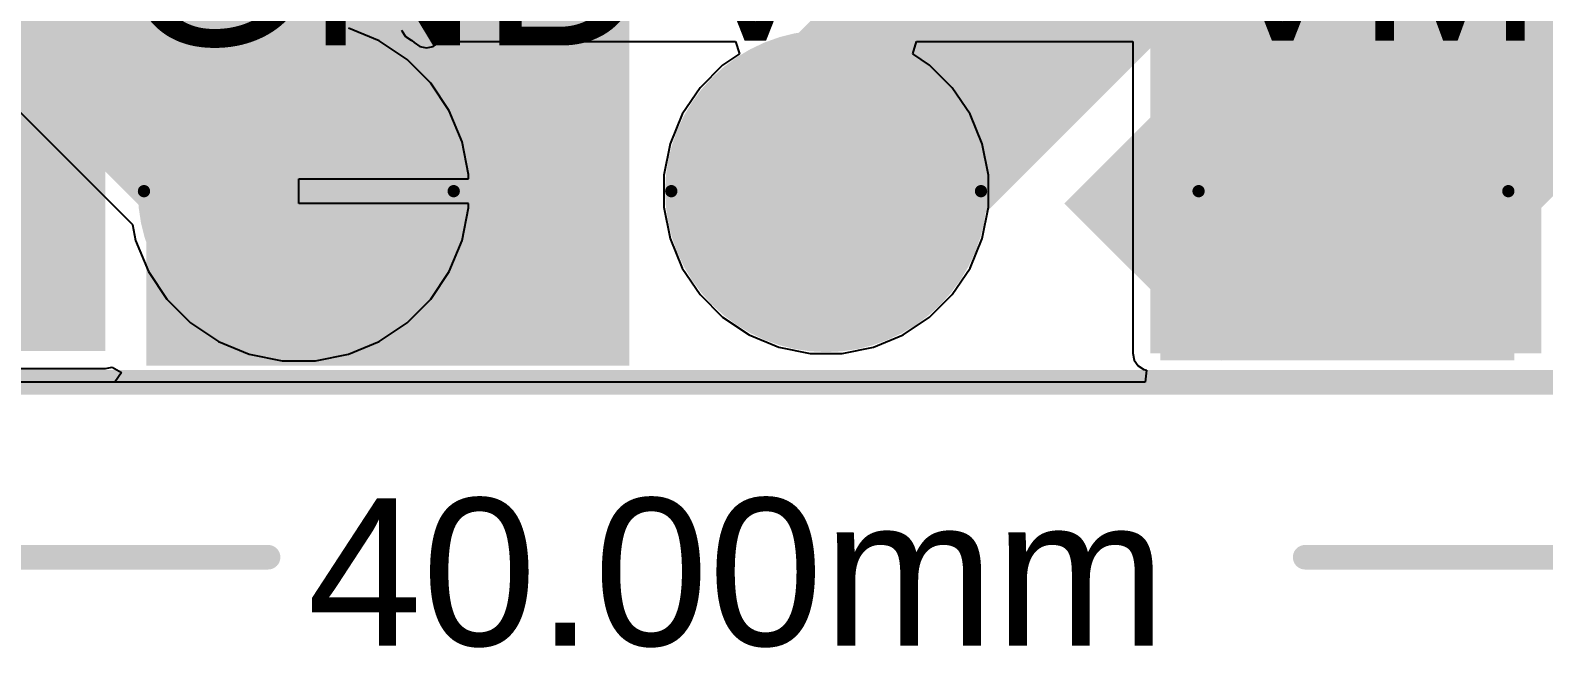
# Model space of a CAD drawing. Header units: millimetres. Extents: x -0.91 to 0.79, y -0.9 to 0.79.
# Drawn here: x -0.324 to 0.292, y -0.897 to -0.645 of the extents above; entities that cross this region are included whole.
import ezdxf

# ---------------------------------------------------------------- set-up
doc = ezdxf.new("R2010")
doc.units = ezdxf.units.MM
doc.header["$MEASUREMENT"] = 0
for name, color, linetype in [('BottomLayer', 5, 'Continuous'), ('BottomSolder', 6, 'Continuous'), ('Mechanical1', 6, 'Continuous'), ('Mechanical2', 216, 'Continuous'), ('MultiLayer', 9, 'Continuous'), ('PadHoleLayer', 156, 'Continuous'), ('TopLayer', 1, 'Continuous'), ('TopOverlay', 2, 'Continuous'), ('TopSolder', 216, 'Continuous')]:
    doc.layers.add(name, color=color, linetype=linetype)
doc.styles.add('Arial', font='', dxfattribs={"height": 0.2})
doc.styles.get('Arial').set_extended_font_data('Arial')

# ---------------------------------------------------------------- blocks, each defined once
blk = doc.blocks.new('T_______H____P____H____P_______51')
at = {"layer": 'BottomLayer'}
h = blk.add_hatch(color=5, dxfattribs=at)
edge = h.paths.add_edge_path()
edge.add_arc((0, 0), 0.0590551, 0, 360)
at = {"layer": 'BottomSolder'}
h = blk.add_hatch(color=6, dxfattribs=at)
edge = h.paths.add_edge_path()
edge.add_arc((0, 0), 0.0630551, 0, 360)
at = {"layer": 'MultiLayer'}
h = blk.add_hatch(color=9, dxfattribs=at)
edge = h.paths.add_edge_path()
edge.add_arc((0, 0), 0.0590551, 0, 360)
at = {"layer": 'PadHoleLayer'}
h = blk.add_hatch(color=156, dxfattribs=at)
edge = h.paths.add_edge_path()
edge.add_arc((0, 0), 0.0295275, 0, 360)
at = {"layer": 'TopLayer'}
h = blk.add_hatch(color=1, dxfattribs=at)
edge = h.paths.add_edge_path()
edge.add_arc((0, 0), 0.0590551, 0, 360)
at = {"layer": 'TopSolder'}
h = blk.add_hatch(color=216, dxfattribs=at)
edge = h.paths.add_edge_path()
edge.add_arc((0, 0), 0.0630551, 0, 360)
at = {"layer": 'TopOverlay'}
for points, const_width in [([(0.063, 0, 1), (-0.063, 0, 1)], 0.005), ([(-0.06425, 0, 1), (-0.06175, 0, 1)], 0.0025), ([(0.06175, 0, 1), (0.06425, 0, 1)], 0.0025)]:
    blk.add_lwpolyline(points, format="xyb", close=True, dxfattribs=dict(at, const_width=const_width))
blk = doc.blocks.new('T_______H____P____H____P_______53')
at = {"layer": 'BottomLayer'}
h = blk.add_hatch(color=5, dxfattribs=at)
edge = h.paths.add_edge_path()
edge.add_arc((0, 0), 0.0590551, 0, 360)
at = {"layer": 'BottomSolder'}
h = blk.add_hatch(color=6, dxfattribs=at)
edge = h.paths.add_edge_path()
edge.add_arc((0, 0), 0.0630551, 0, 360)
at = {"layer": 'MultiLayer'}
h = blk.add_hatch(color=9, dxfattribs=at)
edge = h.paths.add_edge_path()
edge.add_arc((0, 0), 0.0590551, 0, 360)
at = {"layer": 'PadHoleLayer'}
h = blk.add_hatch(color=156, dxfattribs=at)
edge = h.paths.add_edge_path()
edge.add_arc((0, 0), 0.0295275, 0, 360)
at = {"layer": 'TopLayer'}
h = blk.add_hatch(color=1, dxfattribs=at)
edge = h.paths.add_edge_path()
edge.add_arc((0, 0), 0.0590551, 0, 360)
at = {"layer": 'TopSolder'}
h = blk.add_hatch(color=216, dxfattribs=at)
edge = h.paths.add_edge_path()
edge.add_arc((0, 0), 0.0630551, 0, 360)
at = {"layer": 'TopOverlay'}
for points, const_width in [([(0.063, 0, 1), (-0.063, 0, 1)], 0.005), ([(-0.06425, 0, 1), (-0.06175, 0, 1)], 0.0025), ([(0.06175, 0, 1), (0.06425, 0, 1)], 0.0025)]:
    blk.add_lwpolyline(points, format="xyb", close=True, dxfattribs=dict(at, const_width=const_width))
blk = doc.blocks.new('T_______H____P____H____P_______55')
at = {"layer": 'BottomLayer'}
h = blk.add_hatch(color=5, dxfattribs=at)
edge = h.paths.add_edge_path()
edge.add_arc((0, 0), 0.0590551, 0, 360)
at = {"layer": 'BottomSolder'}
h = blk.add_hatch(color=6, dxfattribs=at)
edge = h.paths.add_edge_path()
edge.add_arc((0, 0), 0.0630551, 0, 360)
at = {"layer": 'MultiLayer'}
h = blk.add_hatch(color=9, dxfattribs=at)
edge = h.paths.add_edge_path()
edge.add_arc((0, 0), 0.0590551, 0, 360)
at = {"layer": 'PadHoleLayer'}
h = blk.add_hatch(color=156, dxfattribs=at)
edge = h.paths.add_edge_path()
edge.add_arc((0, 0), 0.0295275, 0, 360)
at = {"layer": 'TopLayer'}
h = blk.add_hatch(color=1, dxfattribs=at)
edge = h.paths.add_edge_path()
edge.add_arc((0, 0), 0.0590551, 0, 360)
at = {"layer": 'TopSolder'}
h = blk.add_hatch(color=216, dxfattribs=at)
edge = h.paths.add_edge_path()
edge.add_arc((0, 0), 0.0630551, 0, 360)
at = {"layer": 'TopOverlay'}
for points, const_width in [([(0.063, 0, 1), (-0.063, 0, 1)], 0.005), ([(-0.06425, 0, 1), (-0.06175, 0, 1)], 0.0025), ([(0.06175, 0, 1), (0.06425, 0, 1)], 0.0025)]:
    blk.add_lwpolyline(points, format="xyb", close=True, dxfattribs=dict(at, const_width=const_width))

msp = doc.modelspace()

# ---------------------------------------------------------------- hatches: boundary and pattern name
at = {"layer": 'BottomLayer'}
msp.add_hatch(color=5, dxfattribs=at).paths.add_polyline_path([(0.132, -0.777), (0.291, -0.777), (0.291, -0.615), (0.132, -0.615)])
at = {"layer": 'TopLayer'}
for points in [[(-0.5011213, -0.776), (-0.2931213, -0.776), (-0.2931213, -0.371), (-0.5011213, -0.371)], [(0.4543694, -0.5543702), (0.3894997, -0.4895005), (0.1645002, -0.7145), (0.2293699, -0.7793697)], [(0.3697402, -0.5409999), (0.3213702, -0.4926299), (0.1345, -0.6795001), (0.18287, -0.7278701)], [(0.2348701, -0.5498701), (0.1897956, -0.5047956), (-0.0257045, -0.7202957), (0.01937, -0.7653702)], [(-0.08, -0.7820378), (-0.08, -0.565), (-0.2765, -0.565), (-0.2765, -0.7820378)], [(0.2603697, -0.6806304), (0.1963697, -0.6166304), (0.0970001, -0.716), (0.1610001, -0.78)], [(0.28, -0.7798876), (0.28, -0.7161426), (0.1359924, -0.7161426), (0.1359924, -0.7798876)]]:
    msp.add_hatch(color=1, dxfattribs=at).paths.add_polyline_path(points)

# ---------------------------------------------------------------- linework, layer by layer
at = {"layer": 'BottomLayer'}
for p, q in [((-0.37759, -0.6291371), (-0.2821233, -0.7246038)), ((-0.1817115, -0.6498042), (-0.1942787, -0.6445987)), ((-0.1726513, -0.6454422), (-0.1725938, -0.6457312)), ((-0.1725938, -0.6457312), (-0.1710467, -0.6480467)), ((-0.1704013, -0.6573614), (-0.1817115, -0.6498042)), ((-0.1710467, -0.6480467), (-0.1687312, -0.6495938)), ((-0.1687312, -0.6495938), (-0.1684422, -0.6496513)), ((-0.1684422, -0.6496513), (-0.1675468, -0.6505467)), ((-0.1675468, -0.6505467), (-0.1652314, -0.6520938)), ((-0.1652314, -0.6520938), (-0.1625001, -0.6526371)), ((-0.1625001, -0.6526371), (-0.1597688, -0.6520938)), ((-0.1597688, -0.6520938), (-0.1574534, -0.6505467)), ((-0.1574534, -0.6505467), (-0.1570438, -0.6501371)), ((-0.1570438, -0.6501371), (-0.0367294, -0.6501371)), ((-0.0367294, -0.6501371), (-0.0352127, -0.6551371)), ((0.0353701, -0.6551371), (0.0368868, -0.6501371)), ((0.0368868, -0.6501371), (0.1248629, -0.6501371)), ((0.1248629, -0.6501371), (0.1248629, -0.777)), ((-0.1607827, -0.66698), (-0.1704013, -0.6573614)), ((-0.0352127, -0.6551371), (-0.042029, -0.6596917)), ((0.0421864, -0.6596917), (0.0353701, -0.6551371)), ((-0.042029, -0.6596917), (-0.0512296, -0.6688923)), ((0.051387, -0.6688923), (0.0421864, -0.6596917)), ((-0.1532255, -0.6782902), (-0.1607827, -0.66698)), ((-0.0512296, -0.6688923), (-0.0584586, -0.6797112)), ((0.058616, -0.6797112), (0.051387, -0.6688923)), ((-0.14802, -0.6908574), (-0.1532255, -0.6782902)), ((-0.0584586, -0.6797112), (-0.0634379, -0.6917324)), ((0.0635953, -0.6917324), (0.058616, -0.6797112)), ((-0.1453662, -0.7041987), (-0.14802, -0.6908574)), ((-0.0634379, -0.6917324), (-0.0659764, -0.7044941)), ((0.0661338, -0.7044941), (0.0635953, -0.6917324)), ((-0.2144213, -0.716), (-0.2144213, -0.706)), ((-0.2144213, -0.706), (-0.1453662, -0.706)), ((-0.1453662, -0.706), (-0.1453662, -0.7041987)), ((-0.0659764, -0.7044941), (-0.0659764, -0.7175059)), ((0.0661338, -0.7175059), (0.0661338, -0.7044941)), ((-0.1453662, -0.716), (-0.2144213, -0.716)), ((-0.14802, -0.7311426), (-0.1453662, -0.7178013)), ((-0.1453662, -0.7178013), (-0.1453662, -0.716)), ((-0.0659764, -0.7175059), (-0.0634379, -0.7302676)), ((0.0635953, -0.7302676), (0.0661338, -0.7175059)), ((-0.2821233, -0.7246038), (-0.2808226, -0.7311426)), ((-0.2808226, -0.7311426), (-0.2756171, -0.7437098)), ((-0.1532255, -0.7437098), (-0.14802, -0.7311426)), ((-0.0634379, -0.7302676), (-0.0584586, -0.7422888)), ((0.058616, -0.7422888), (0.0635953, -0.7302676)), ((-0.2756171, -0.7437098), (-0.2680599, -0.75502)), ((-0.1607827, -0.75502), (-0.1532255, -0.7437098)), ((-0.0584586, -0.7422888), (-0.0512296, -0.7531077)), ((0.051387, -0.7531077), (0.058616, -0.7422888)), ((-0.2680599, -0.75502), (-0.2584413, -0.7646386)), ((-0.1704013, -0.7646386), (-0.1607827, -0.75502)), ((-0.0512296, -0.7531077), (-0.042029, -0.7623083)), ((0.0421864, -0.7623083), (0.051387, -0.7531077)), ((-0.042029, -0.7623083), (-0.0312101, -0.7695373)), ((0.0313675, -0.7695373), (0.0421864, -0.7623083)), ((-0.2584413, -0.7646386), (-0.2471311, -0.7721958)), ((-0.1817115, -0.7721958), (-0.1704013, -0.7646386)), ((-0.0312101, -0.7695373), (-0.0191889, -0.7745166)), ((0.0193463, -0.7745166), (0.0313675, -0.7695373)), ((-0.2471311, -0.7721958), (-0.2345639, -0.7774013)), ((-0.1942787, -0.7774013), (-0.1817115, -0.7721958)), ((-0.0191889, -0.7745166), (-0.0064272, -0.7770551)), ((0.0065846, -0.7770551), (0.0193463, -0.7745166)), ((-0.2345639, -0.7774013), (-0.2212226, -0.7800551)), ((-0.2212226, -0.7800551), (-0.20762, -0.7800551)), ((-0.20762, -0.7800551), (-0.1942787, -0.7774013)), ((-0.0064272, -0.7770551), (0.0065846, -0.7770551)), ((0.1248629, -0.777), (0.1254062, -0.7797312)), ((0.1254062, -0.7797312), (0.1269533, -0.7820467)), ((0.1269533, -0.7820467), (0.1292688, -0.7835938)), ((0.1292688, -0.7835938), (0.1303365, -0.7838062)), ((0.1303365, -0.7838062), (0.1298441, -0.7888062)), ((0.1298441, -0.7888062), (-0.6759943, -0.7888102))]:
    msp.add_line(p, q, dxfattribs=at)
at = {"layer": 'BottomLayer', "const_width": 0.1}
msp.add_lwpolyline([(-0.34, -0.5854213), (-0.2144213, -0.711)], dxfattribs=at)
at = {"layer": 'BottomLayer', "const_width": 0.05}
msp.add_lwpolyline([(-0.2394213, -0.711, 1), (-0.1894213, -0.711, 1)], format="xyb", close=True, dxfattribs=at)
at = {"layer": 'Mechanical1', "const_width": 0.01}
for points in [[(-0.7874016, -0.86), (-0.226937, -0.86)], [(0.1949369, -0.86), (0.7874015, -0.86)]]:
    msp.add_lwpolyline(points, dxfattribs=at)
at = {"layer": 'Mechanical1', "const_width": 0.005}
for points in [[(-0.229437, -0.86, 1), (-0.224437, -0.86, 1)], [(0.1924369, -0.86, 1), (0.1974369, -0.86, 1)]]:
    msp.add_lwpolyline(points, format="xyb", close=True, dxfattribs=at)
at = {"layer": 'Mechanical2', "const_width": 0.01}
for points in [[(-0.7874016, -0.7888031), (0.7874014, -0.7888031)], [(-1e-07, -0.7888031), (0, -0.788803)]]:
    msp.add_lwpolyline(points, dxfattribs=at)
at = {"layer": 'Mechanical2', "const_width": 0.005}
for points in [[(-0.0025001, -0.7888031, 1), (0.0024999, -0.7888031, 1)], [(-0.0025, -0.788803, 1), (0.0025, -0.788803, 1)]]:
    msp.add_lwpolyline(points, format="xyb", close=True, dxfattribs=at)
at = {"layer": 'TopLayer'}
for p, q in [((-0.5011213, -0.7831371), (-0.2931213, -0.7831371)), ((-0.2931213, -0.7831371), (-0.2903902, -0.7825938)), ((-0.2903902, -0.7825938), (-0.2865589, -0.7847571)), ((-0.2865589, -0.7847571), (-0.2893349, -0.7888083)), ((-0.2893349, -0.7888083), (-0.6759943, -0.7888102))]:
    msp.add_line(p, q, dxfattribs=at)
for points, const_width in [([(0.089, -0.6171781), (0.089, -0.514)], 0.1), ([(-0.2144213, -0.711), (-0.0944213, -0.591)], 0.05), ([(7.87e-05, -0.7060994), (0.089, -0.6171781)], 0.1), ([(7.87e-05, -0.711), (7.87e-05, -0.7060994)], 0.1)]:
    msp.add_lwpolyline(points, dxfattribs=dict(at, const_width=const_width))
for points, const_width in [([(0.064, -0.6171781, 1), (0.114, -0.6171781, 1)], 0.05), ([(0.064, -0.6171781, 1), (0.114, -0.6171781, 1)], 0.05), ([(-0.0249213, -0.7060994, 1), (0.0250787, -0.7060994, 1)], 0.05), ([(-0.0249213, -0.7060994, 1), (0.0250787, -0.7060994, 1)], 0.05), ([(-0.0249213, -0.711, 1), (0.0250787, -0.711, 1)], 0.05), ([(-0.2269213, -0.711, 1), (-0.2019213, -0.711, 1)], 0.025)]:
    msp.add_lwpolyline(points, format="xyb", close=True, dxfattribs=dict(at, const_width=const_width))

# ---------------------------------------------------------------- block references
for name, p in [('T_______H____P____H____P_______51', (-0.2144213, -0.711)), ('T_______H____P____H____P_______53', (7.87e-05, -0.711)), ('T_______H____P____H____P_______55', (0.2145787, -0.711))]:
    msp.add_blockref(name, p)

# ---------------------------------------------------------------- texts
at = {"layer": 'Mechanical1', "style": 'Arial'}
msp.add_text('40.00mm', height=0.06, dxfattribs=at).set_placement((-0.210937, -0.8959903))
at = {"layer": 'TopOverlay', "style": 'Arial'}
for s, height, p in [('GND', 0.07, (-0.2875496, -0.6517068)), ('V', 0.065, (-0.059, -0.6496927)), ('VM', 0.065, (0.1555, -0.6496927))]:
    msp.add_text(s, height=height, rotation=360, dxfattribs=at).set_placement(p)

doc.saveas('drawing.dxf')
